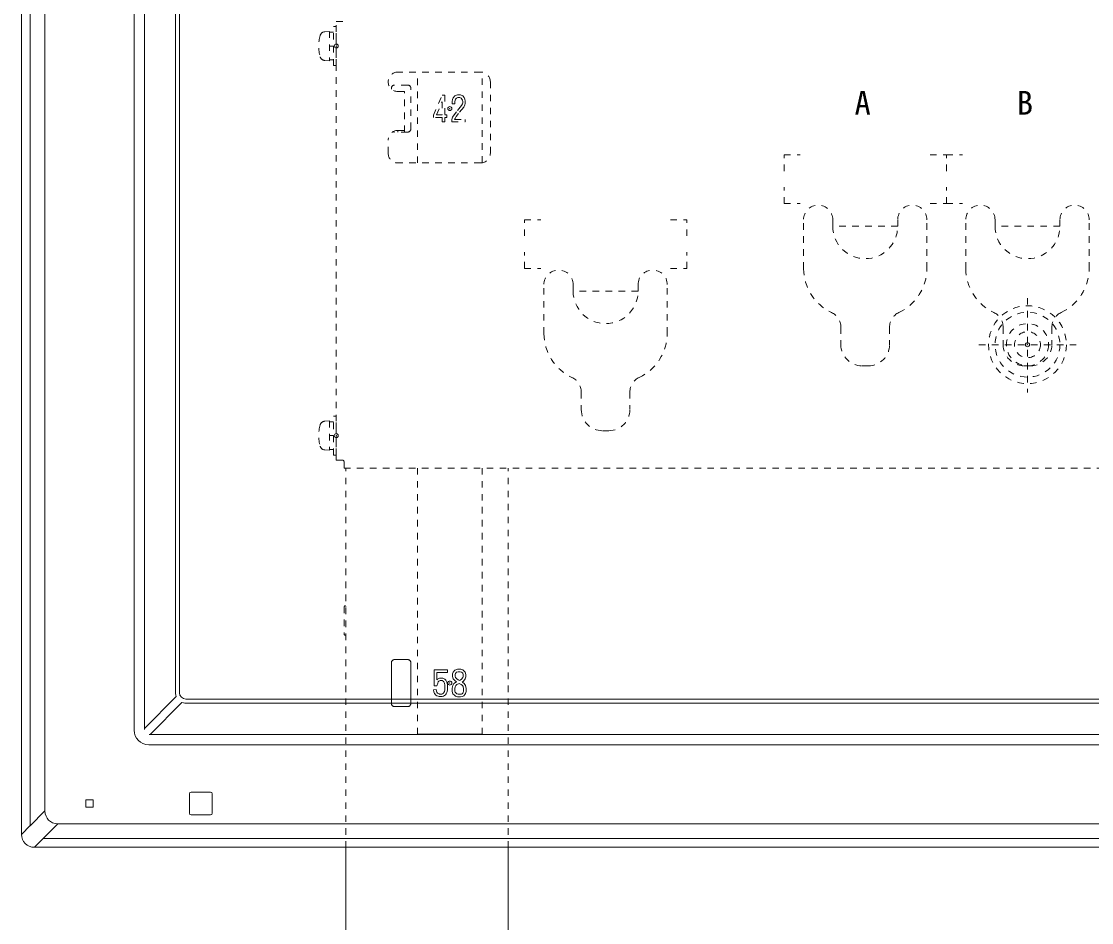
# Model space of a CAD drawing. Units: millimetres, scale not verified. Extents: x -62 to 63, y -117 to 117.
# Drawn here: x -54.04 to -37.55, y 50.75 to 64.63 of the extents above; entities that cross this region are included whole.
import ezdxf
from ezdxf.enums import TextEntityAlignment as Align

# ---------------------------------------------------------------- set-up
doc = ezdxf.new("R2010")
doc.units = ezdxf.units.MM
doc.header["$LTSCALE"] = 0.125
doc.header["$PDMODE"] = 32
doc.header["$PDSIZE"] = 0.0625
doc.linetypes.add('USER3', pattern=[19.05, 12.7, -6.35])
doc.linetypes.add('USER5', pattern=[1.4, 0.7, -0.7])
doc.layers.add('0-5_GAIKEI', color=1, linetype='Continuous', lineweight=18)
doc.styles.add('ＭＳ ゴシック', font='')
doc.styles.get('ＭＳ ゴシック').set_extended_font_data('MS Gothic')

msp = doc.modelspace()

# ---------------------------------------------------------------- linework, layer by layer
at = {"layer": '0-5_GAIKEI', "color": 7}
for p, q in [((-54.0384, 82.208), (-54.0384, 52.1074)), ((-3.2381, 51.9077), (-53.8387, 51.9077))]:
    msp.add_line(p, q, dxfattribs=at)
at = {"layer": '0-5_GAIKEI'}
for p, q in [((-53.903, 52.2408), (-53.903, 82.0746)), ((-53.6761, 81.8477), (-53.6761, 52.4677)), ((-52.3023, 80.602), (-52.3023, 53.7134)), ((-52.1436, 80.5766), (-52.1436, 53.7388)), ((-51.6632, 54.2747), (-51.6632, 80.0407)), ((-51.6034, 80.0259), (-51.6034, 54.2895)), ((-47.4733, 54.6416), (-47.6796, 54.6416)), ((-47.6796, 54.6416), (-47.6796, 54.3956)), ((-47.4733, 54.6019), (-47.6399, 54.6019)), ((-47.6399, 54.6019), (-47.6399, 54.4898)), ((-47.4733, 54.6416), (-47.4733, 54.6019)), ((-47.385, 54.6073), (-47.3957, 54.5805)), ((-47.3957, 54.5805), (-47.3957, 54.5373)), ((-47.3592, 54.6382), (-47.385, 54.6073)), ((-47.3184, 54.6535), (-47.3592, 54.6382)), ((-47.3498, 54.5863), (-47.3552, 54.5727)), ((-47.335, 54.604), (-47.3498, 54.5863)), ((-47.3111, 54.613), (-47.335, 54.604)), ((-47.271, 54.6535), (-47.3184, 54.6535)), ((-47.2775, 54.613), (-47.3111, 54.613)), ((-47.2598, 54.6071), (-47.2775, 54.613)), ((-47.2401, 54.6432), (-47.271, 54.6535)), ((-47.2448, 54.5951), (-47.2598, 54.6071)), ((-47.2402, 54.5882), (-47.2448, 54.5951)), ((-47.2338, 54.5657), (-47.2402, 54.5882)), ((-47.2146, 54.6228), (-47.2401, 54.6432)), ((-47.203, 54.6054), (-47.2146, 54.6228)), ((-47.1933, 54.5713), (-47.203, 54.6054)), ((-47.6399, 54.4898), (-47.6266, 54.4998)), ((-47.6266, 54.4998), (-47.597, 54.5146)), ((-47.6159, 54.4583), (-47.6057, 54.4659)), ((-47.6057, 54.4659), (-47.5876, 54.475)), ((-47.597, 54.5146), (-47.548, 54.5146)), ((-47.5876, 54.475), (-47.5573, 54.475)), ((-47.5573, 54.475), (-47.5406, 54.4666)), ((-47.548, 54.5146), (-47.5171, 54.4992)), ((-47.5406, 54.4666), (-47.5328, 54.4588)), ((-47.5328, 54.4588), (-47.5198, 54.436)), ((-47.5198, 54.436), (-47.513, 54.4053)), ((-47.5171, 54.4992), (-47.501, 54.4831)), ((-47.501, 54.4831), (-47.4823, 54.4504)), ((-47.4823, 54.4504), (-47.4733, 54.4097)), ((-47.4733, 54.4097), (-47.4733, 54.3297)), ((-47.3957, 54.5373), (-47.3854, 54.5012)), ((-47.3942, 54.3987), (-47.3744, 54.4285)), ((-47.3854, 54.5012), (-47.3566, 54.4724)), ((-47.3744, 54.4285), (-47.3497, 54.4482)), ((-47.3566, 54.4724), (-47.3348, 54.455)), ((-47.3552, 54.5727), (-47.3552, 54.543)), ((-47.3552, 54.543), (-47.3493, 54.5224)), ((-47.3497, 54.4482), (-47.3348, 54.455)), ((-47.3493, 54.5224), (-47.3295, 54.5026)), ((-47.3442, 54.4008), (-47.3283, 54.4135)), ((-47.3295, 54.5026), (-47.3111, 54.4879)), ((-47.3283, 54.4135), (-47.2928, 54.4296)), ((-47.3111, 54.4879), (-47.2911, 54.4754)), ((-47.2928, 54.4296), (-47.2609, 54.4137)), ((-47.2609, 54.4137), (-47.2448, 54.4008)), ((-47.2564, 54.498), (-47.2399, 54.5211)), ((-47.2494, 54.4532), (-47.2273, 54.469)), ((-47.2494, 54.4532), (-47.239, 54.448)), ((-47.2399, 54.5211), (-47.2338, 54.5394)), ((-47.239, 54.448), (-47.2146, 54.4285)), ((-47.2338, 54.5394), (-47.2338, 54.5657)), ((-47.2273, 54.469), (-47.2034, 54.5025)), ((-47.2146, 54.4285), (-47.1944, 54.3982)), ((-47.2034, 54.5025), (-47.1933, 54.5328)), ((-47.1933, 54.5328), (-47.1933, 54.5713)), ((-47.6874, 54.3333), (-47.6481, 54.3389)), ((-47.6831, 54.3031), (-47.6874, 54.3333)), ((-47.6731, 54.2784), (-47.6831, 54.3031)), ((-47.6796, 54.3956), (-47.6369, 54.3956)), ((-47.6535, 54.2538), (-47.6731, 54.2784)), ((-47.638, 54.2435), (-47.6535, 54.2538)), ((-47.6444, 54.3135), (-47.6481, 54.3389)), ((-47.6385, 54.2986), (-47.6444, 54.3135)), ((-47.6264, 54.2834), (-47.6385, 54.2986)), ((-47.6181, 54.2779), (-47.6264, 54.2834)), ((-47.6046, 54.2711), (-47.6181, 54.2779)), ((-47.597, 54.2686), (-47.6046, 54.2711)), ((-47.563, 54.2686), (-47.597, 54.2686)), ((-47.5529, 54.2712), (-47.563, 54.2686)), ((-47.5352, 54.2829), (-47.5529, 54.2712)), ((-47.5066, 54.2543), (-47.5366, 54.2343)), ((-47.5297, 54.2911), (-47.5352, 54.2829)), ((-47.5196, 54.308), (-47.5297, 54.2911)), ((-47.513, 54.3345), (-47.5196, 54.308)), ((-47.513, 54.4053), (-47.513, 54.3345)), ((-47.4962, 54.2699), (-47.5066, 54.2543)), ((-47.4825, 54.2927), (-47.4962, 54.2699)), ((-47.4733, 54.3297), (-47.4825, 54.2927)), ((-47.4038, 54.3605), (-47.3942, 54.3987)), ((-47.4038, 54.3061), (-47.4038, 54.3605)), ((-47.3931, 54.2741), (-47.4038, 54.3061)), ((-47.3685, 54.2495), (-47.3931, 54.2741)), ((-47.3485, 54.2345), (-47.3685, 54.2495)), ((-47.3633, 54.3555), (-47.3567, 54.382)), ((-47.3633, 54.3127), (-47.3633, 54.3555)), ((-47.3578, 54.296), (-47.3633, 54.3127)), ((-47.3419, 54.2802), (-47.3578, 54.296)), ((-47.3567, 54.382), (-47.3442, 54.4008)), ((-47.3295, 54.2709), (-47.3419, 54.2802)), ((-47.3114, 54.2648), (-47.3295, 54.2709)), ((-47.2759, 54.2648), (-47.3114, 54.2648)), ((-47.2563, 54.2681), (-47.2759, 54.2648)), ((-47.2471, 54.2727), (-47.2563, 54.2681)), ((-47.2381, 54.2846), (-47.2471, 54.2727)), ((-47.2448, 54.4008), (-47.2326, 54.3825)), ((-47.2319, 54.2941), (-47.2381, 54.2846)), ((-47.2326, 54.3825), (-47.2257, 54.3479)), ((-47.1944, 54.3982), (-47.1852, 54.3519)), ((-47.1852, 54.3519), (-47.1852, 54.3061)), ((-52.1436, 53.7388), (-51.6559, 54.2287)), ((-51.565, 54.1377), (-52.053, 53.6475)), ((-51.5189, 54.1304), (-5.5579, 54.1304)), ((-5.5726, 54.1902), (-51.5041, 54.1902)), ((-47.6198, 54.2344), (-47.638, 54.2435)), ((-47.6035, 54.2289), (-47.6198, 54.2344)), ((-47.5581, 54.2289), (-47.6035, 54.2289)), ((-47.5366, 54.2343), (-47.5581, 54.2289)), ((-47.318, 54.2244), (-47.3485, 54.2345)), ((-47.2726, 54.2244), (-47.318, 54.2244)), ((-47.2436, 54.2292), (-47.2726, 54.2244)), ((-52.1436, 53.7388), (-52.1438, 53.7204)), ((-52.0707, 53.6473), (-52.053, 53.6475)), ((-5.0238, 53.6475), (-52.053, 53.6475)), ((-4.9991, 53.4887), (-52.0777, 53.4887)), ((-53.0446, 52.5264), (-53.0446, 52.6389)), ((-53.0446, 52.6389), (-52.9321, 52.6389)), ((-52.9321, 52.5264), (-52.9321, 52.6389)), ((-51.4484, 52.4326), (-51.4484, 52.7328)), ((-51.4235, 52.7577), (-51.1233, 52.7577)), ((-51.0984, 52.4326), (-51.0984, 52.7328)), ((-53.6761, 52.4677), (-53.903, 52.2408)), ((-53.0446, 52.5264), (-52.9321, 52.5264)), ((-53.7052, 52.0431), (-53.4784, 52.2699)), ((-3.5983, 52.2699), (-53.4784, 52.2699)), ((-51.4235, 52.4077), (-51.1233, 52.4077)), ((-53.903, 52.2428), (-54.0384, 52.1074)), ((-53.8387, 51.9077), (-53.7033, 52.0431)), ((-53.7052, 52.0431), (-3.3715, 52.0431)), ((-49.0384, 0.525), (-49.0384, 51.9)), ((-46.5384, 0.525), (-46.5384, 51.9))]:
    msp.add_line(p, q, dxfattribs=at)
at = {"layer": '0-5_GAIKEI', "linetype": 'USER5'}
for p, q in [((-49.2934, 64.475), (-49.363, 64.4714)), ((-49.1884, 64.55), (-49.2284, 64.55)), ((-49.0884, 64.63), (-49.1884, 64.63)), ((-49.1884, 57.87), (-49.1884, 64.63)), ((-49.1884, 63.95), (-49.1884, 64.55)), ((-49.2934, 64.4625), (-49.2284, 64.4625)), ((-49.2934, 64.25), (-49.2284, 64.25)), ((-49.2934, 64.0375), (-49.2284, 64.0375)), ((-46.9634, 63.85), (-48.2384, 63.85)), ((-47.9384, 62.45), (-47.9384, 63.85)), ((-46.9384, 62.4521), (-46.9384, 63.8479)), ((-48.0884, 63.65), (-48.2884, 63.65)), ((-46.8134, 62.6), (-46.8134, 63.7)), ((-48.3384, 63.5882), (-48.3384, 63.6)), ((-48.1384, 63.55), (-48.2384, 63.55)), ((-48.1384, 62.925), (-48.1384, 63.55)), ((-48.0384, 62.975), (-48.0384, 63.6)), ((-47.692, 63.1836), (-47.5582, 63.4942)), ((-47.3858, 63.4523), (-47.3603, 63.4829)), ((-47.3603, 63.4829), (-47.3199, 63.498)), ((-47.3199, 63.498), (-47.276, 63.498)), ((-47.276, 63.498), (-47.2396, 63.4824)), ((-47.2396, 63.4824), (-47.2196, 63.4574)), ((-47.644, 63.1916), (-47.557, 63.3936)), ((-47.557, 63.3936), (-47.557, 63.1916)), ((-47.4004, 63.3953), (-47.3958, 63.4271)), ((-47.4004, 63.3578), (-47.4004, 63.3953)), ((-47.3603, 63.3578), (-47.4004, 63.3578)), ((-47.3958, 63.4271), (-47.3858, 63.4523)), ((-47.3603, 63.3924), (-47.3568, 63.4167)), ((-47.3603, 63.3578), (-47.3603, 63.3924)), ((-47.3568, 63.4167), (-47.3509, 63.4315)), ((-47.3509, 63.4315), (-47.3363, 63.4491)), ((-47.3363, 63.4491), (-47.3126, 63.458)), ((-47.257, 63.3327), (-47.336, 63.2379)), ((-47.3126, 63.458), (-47.2843, 63.458)), ((-47.2843, 63.458), (-47.2646, 63.4495)), ((-47.2646, 63.4495), (-47.2525, 63.4345)), ((-47.2429, 63.3607), (-47.257, 63.3327)), ((-47.2525, 63.4345), (-47.2433, 63.4191)), ((-47.2433, 63.4191), (-47.2401, 63.3964)), ((-47.2401, 63.3723), (-47.2429, 63.3607)), ((-47.2401, 63.3964), (-47.2401, 63.3723)), ((-47.2051, 63.3468), (-47.2232, 63.3106)), ((-47.2196, 63.4574), (-47.2048, 63.4327)), ((-47.2, 63.3673), (-47.2051, 63.3468)), ((-47.2048, 63.4327), (-47.2, 63.3993)), ((-47.2, 63.3993), (-47.2, 63.3673)), ((-47.692, 63.1507), (-47.692, 63.1836)), ((-47.557, 63.1507), (-47.692, 63.1507)), ((-47.557, 63.1916), (-47.644, 63.1916)), ((-47.557, 63.1507), (-47.557, 63.0812)), ((-47.4834, 63.1916), (-47.5161, 63.1916)), ((-47.4834, 63.1507), (-47.5161, 63.1507)), ((-47.5161, 63.1507), (-47.5161, 63.0812)), ((-47.4834, 63.1916), (-47.4834, 63.1507)), ((-47.3944, 63.1542), (-47.4084, 63.1169)), ((-47.3728, 63.1887), (-47.3944, 63.1542)), ((-47.336, 63.2379), (-47.3728, 63.1887)), ((-47.3398, 63.1661), (-47.3583, 63.1364)), ((-47.3045, 63.2131), (-47.3398, 63.1661)), ((-47.2232, 63.3106), (-47.3045, 63.2131)), ((-47.557, 63.0812), (-47.5161, 63.0812)), ((-47.4084, 63.1169), (-47.4084, 63.0812)), ((-47.4084, 63.0812), (-47.2, 63.0812)), ((-47.3583, 63.1364), (-47.364, 63.1213)), ((-47.364, 63.1213), (-47.2, 63.1213)), ((-47.2, 63.0812), (-47.2, 63.1213)), ((-48.0884, 62.925), (-48.2884, 62.925)), ((-48.1384, 62.95), (-48.2384, 62.95)), ((-48.2384, 62.925), (-48.2384, 62.95)), ((-48.3884, 62.6), (-48.3884, 62.8)), ((-40.0384, 62.575), (-39.7884, 62.575)), ((-39.7884, 62.325), (-39.7884, 62.575)), ((-46.9634, 62.45), (-48.2384, 62.45)), ((-42.2884, 61.825), (-42.2884, 62.075)), ((-39.7884, 61.825), (-39.7884, 62.075)), ((-39.7884, 61.825), (-39.7884, 62.075)), ((-42.2884, 61.825), (-42.0384, 61.825)), ((-40.0384, 61.825), (-39.7884, 61.825)), ((-39.7884, 61.825), (-39.5384, 61.825)), ((-44.0384, 61.575), (-43.7884, 61.575)), ((-43.7884, 61.325), (-43.7884, 61.575)), ((-41.9884, 60.8211), (-41.9884, 61.575)), ((-40.5384, 61.475), (-40.5384, 61.575)), ((-40.0884, 60.8211), (-40.0884, 61.575)), ((-39.4884, 60.8211), (-39.4884, 61.575)), ((-38.0384, 61.475), (-38.0384, 61.575)), ((-37.5884, 60.8211), (-37.5884, 61.575)), ((-46.2884, 60.825), (-46.2884, 61.075)), ((-43.7884, 60.825), (-43.7884, 61.075)), ((-46.2884, 60.825), (-46.0384, 60.825)), ((-44.0384, 60.825), (-43.7884, 60.825)), ((-45.9884, 59.8211), (-45.9884, 60.575)), ((-44.5384, 60.475), (-44.5384, 60.575)), ((-44.0884, 59.8211), (-44.0884, 60.575)), ((-38.5384, 60.3691), (-38.5384, 58.9135)), ((-41.4134, 59.9198), (-41.4134, 59.65)), ((-40.6634, 59.9198), (-40.6634, 59.65)), ((-38.9134, 59.9198), (-38.9134, 59.65)), ((-38.1634, 59.9198), (-38.1634, 59.65)), ((-37.7862, 59.65), (-39.3087, 59.65)), ((-41.0884, 59.325), (-40.9884, 59.325)), ((-38.5884, 59.325), (-38.4884, 59.325)), ((-45.4134, 58.9198), (-45.4134, 58.65)), ((-44.6634, 58.9198), (-44.6634, 58.65)), ((-49.1884, 58.55), (-49.2284, 58.55)), ((-49.1884, 57.95), (-49.1884, 58.55)), ((-49.2934, 58.475), (-49.363, 58.4714)), ((-49.2934, 58.4625), (-49.2284, 58.4625)), ((-49.2934, 58.25), (-49.2284, 58.25)), ((-45.0884, 58.325), (-44.9884, 58.325)), ((-49.2934, 58.0375), (-49.2284, 58.0375)), ((-49.0884, 57.87), (-49.1884, 57.87)), ((-49.0684, 57.85), (-49.0684, 57.75)), ((-49.0684, 57.75), (-8.0084, 57.75)), ((-49.0384, 51.9), (-49.0384, 57.75)), ((-47.9384, 53.65), (-47.9384, 57.75)), ((-46.9384, 53.65), (-46.9384, 57.75)), ((-46.5384, 51.9), (-46.5384, 57.75)), ((-49.0634, 55.6146), (-49.0634, 55.1854))]:
    msp.add_line(p, q, dxfattribs=at)
at = {"layer": '0-5_GAIKEI', "linetype": 'USER3'}
for p, q in [((-48.3384, 54.125), (-48.3384, 54.75)), ((-48.0884, 54.8), (-48.2884, 54.8)), ((-48.0384, 54.125), (-48.0384, 54.75)), ((-48.0884, 54.075), (-48.2884, 54.075)), ((-46.9384, 53.65), (-47.9384, 53.65))]:
    msp.add_line(p, q, dxfattribs=at)
at = {"layer": '0-5_GAIKEI', "linetype": 'USER5'}
for points in [[(-49.2934, 64.475), (-49.2934, 64.025), (-49.363, 64.0287)], [(-49.1884, 63.95), (-49.2284, 63.95), (-49.2284, 64.55)], [(-47.5582, 63.4942), (-47.5161, 63.4942), (-47.5161, 63.1916)], [(-42.2884, 62.325), (-42.2884, 62.575), (-42.0384, 62.575)], [(-39.7884, 62.325), (-39.7884, 62.575), (-39.5384, 62.575)], [(-46.2884, 61.325), (-46.2884, 61.575), (-46.0384, 61.575)], [(-40.5384, 61.475), (-41.5384, 61.475), (-41.5384, 61.575)], [(-38.0384, 61.475), (-39.0384, 61.475), (-39.0384, 61.575)], [(-44.5384, 60.475), (-45.5384, 60.475), (-45.5384, 60.575)], [(-49.1884, 57.95), (-49.2284, 57.95), (-49.2284, 58.55)], [(-49.2934, 58.475), (-49.2934, 58.025), (-49.363, 58.0287)]]:
    msp.add_lwpolyline(points, dxfattribs=at)
at = {"layer": '0-5_GAIKEI'}
for points in [[(-47.6369, 54.3956), (-47.6252, 54.4365), (-47.6159, 54.4583)], [(-47.2911, 54.4754), (-47.2807, 54.4806), (-47.2564, 54.498)], [(-47.1852, 54.3061), (-47.1952, 54.2761), (-47.2051, 54.2612), (-47.2204, 54.2408), (-47.2436, 54.2292)], [(-47.2257, 54.3479), (-47.2257, 54.3127), (-47.2319, 54.2941)]]:
    msp.add_lwpolyline(points, dxfattribs=at)
at = {"layer": '0-5_GAIKEI', "linetype": 'USER5'}
for radius in [0.6, 0.5, 0.325, 0.2]:
    msp.add_circle((-38.5384, 59.65), radius, dxfattribs=at)
for centre, radius, start, end in [((-49.3588, 64.3915), 0.08, 93, 164.21401), ((-48.8584, 64.25), 0.6, 164.21401, 195.78599), ((-49.3588, 64.1085), 0.08, 195.78599, 267), ((-48.2384, 63.7), 0.15, 90, 270), ((-46.9634, 63.7), 0.15, 0, 90), ((-48.2884, 63.6), 0.05, 90, 180), ((-48.0884, 63.6), 0.05, 0, 90), ((-48.2384, 62.8), 0.15, 90, 180), ((-48.2884, 62.975), 0.05, 242.09432, 270), ((-48.0884, 62.975), 0.05, 270, 0), ((-48.2384, 62.6), 0.15, 180, 270), ((-46.9634, 62.6), 0.15, 270, 0), ((-41.7634, 61.575), 0.225, 0, 180), ((-40.3134, 61.575), 0.225, 0, 180), ((-39.2634, 61.575), 0.225, 0, 180), ((-37.8134, 61.575), 0.225, 0, 180), ((-41.0384, 61.475), 0.5, 180, 0), ((-38.5384, 61.475), 0.5, 180, 0), ((-45.7634, 60.575), 0.225, 0, 180), ((-44.3134, 60.575), 0.225, 0, 180), ((-41.2384, 60.825), 0.75, 180.29559, 244.84934), ((-40.8384, 60.825), 0.75, 295.15066, 359.70441), ((-38.7384, 60.825), 0.75, 180.29559, 244.84934), ((-38.3384, 60.825), 0.75, 295.15066, 359.70441), ((-45.0384, 60.475), 0.5, 180, 0), ((-41.6634, 59.9198), 0.25, 0, 64.84934), ((-40.4134, 59.9198), 0.25, 115.15066, 180), ((-39.1634, 59.9198), 0.25, 0, 64.84934), ((-37.9134, 59.9198), 0.25, 115.15066, 180), ((-45.2384, 59.825), 0.75, 180.29559, 244.84934), ((-44.8384, 59.825), 0.75, 295.15066, 359.70441), ((-41.0884, 59.65), 0.325, 180, 270), ((-40.9884, 59.65), 0.325, 270, 0), ((-38.5884, 59.65), 0.325, 180, 270), ((-38.4884, 59.65), 0.325, 270, 0), ((-45.6634, 58.9198), 0.25, 0, 64.84934), ((-44.4134, 58.9198), 0.25, 115.15066, 180), ((-45.0884, 58.65), 0.325, 180, 270), ((-44.9884, 58.65), 0.325, 270, 0), ((-48.8584, 58.25), 0.6, 164.21401, 195.78599), ((-49.3588, 58.3915), 0.08, 93, 164.21401), ((-49.3588, 58.1085), 0.08, 195.78599, 267), ((-49.0884, 57.85), 0.02, 0, 90), ((-49.0509, 55.6146), 0.0125, 0, 180)]:
    msp.add_arc(centre, radius, start, end, dxfattribs=at)
at = {"layer": '0-5_GAIKEI', "linetype": 'USER3'}
for centre, radius, start, end in [((-49.0509, 55.1854), 0.0125, 180, 0), ((-48.2884, 54.75), 0.05, 90, 180), ((-48.0884, 54.75), 0.05, 0, 90), ((-48.2884, 54.125), 0.05, 180, 270), ((-48.0884, 54.125), 0.05, 270, 0)]:
    msp.add_arc(centre, radius, start, end, dxfattribs=at)
at = {"layer": '0-5_GAIKEI'}
for centre, major_axis, ratio, start_param, end_param in [((-51.5103, 54.2787), (-0.1285, -0.0852), 0.971946, 5.7105755, 6.021408), ((-51.5026, 54.291), (-0.0718, -0.0718), 0.985257, 5.5052135, 7.0611571), ((-51.5149, 54.2832), (-0.0853, -0.1284), 0.972012, 0.261563, 0.5730949), ((-52.077, 53.714), (-0.1595, -0.1595), 0.997265, 5.4991567, 7.0672139), ((-51.4233, 52.7326), (-0.0178, 0.0178), 0.992433, 5.5015852, 7.0647854), ((-51.1235, 52.7326), (-0.0178, -0.0178), 0.992433, 2.3599926, 3.9231927), ((-53.1169, 52.8292), (-0.5022, -0.5022), 0.49281, 5.8722213, 6.6941493), ((-51.4233, 52.4328), (-0.0178, -0.0178), 0.992433, 5.5015852, 7.0647854), ((-51.1235, 52.4328), (-0.0178, 0.0178), 0.992433, 2.3599926, 3.9231927)]:
    msp.add_ellipse(centre, major_axis=major_axis, ratio=ratio, start_param=start_param, end_param=end_param, dxfattribs=at)
at = {"layer": '0-5_GAIKEI', "color": 7}
msp.add_ellipse((-53.8381, 52.108), major_axis=(-0.1418, -0.1418), ratio=0.997265, start_param=5.4991567, end_param=7.0672139, dxfattribs=at)
at = {"layer": '0-5_GAIKEI'}
for p in [(-49.1884, 64.25), (-47.4384, 63.2875), (-38.5384, 59.65), (-49.1884, 58.25), (-47.4384, 54.4375)]:
    msp.add_point(p, dxfattribs=at)

# ---------------------------------------------------------------- texts
at = {"layer": '0-5_GAIKEI', "color": 7, "style": 'ＭＳ ゴシック'}
for s, p in [('A', (-41.2026, 63.0827)), ('B', (-38.7026, 63.0827))]:
    msp.add_text(s, height=0.3666, dxfattribs=at).set_placement(p, align=Align.BOTTOM_LEFT)

doc.saveas('drawing.dxf')
